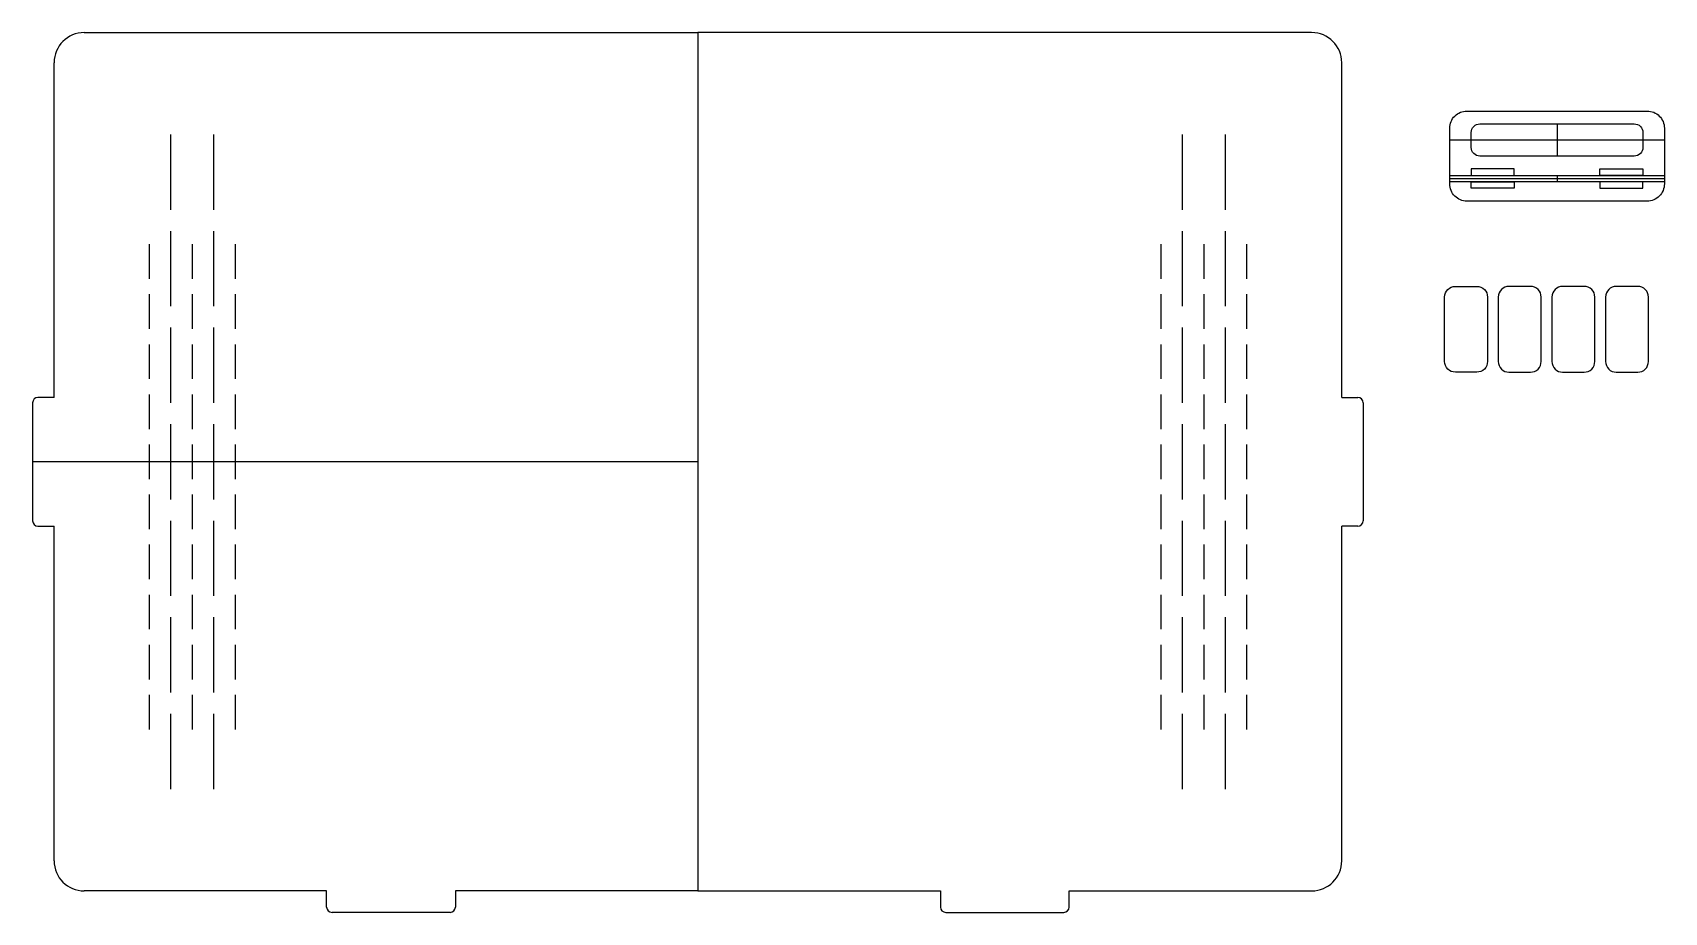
# Model space of a CAD drawing. Header units: millimetres. Extents: x -310 to 450, y -10 to 400.
import ezdxf

# ---------------------------------------------------------------- set-up
doc = ezdxf.new("R2010")
doc.units = ezdxf.units.MM
doc.layers.get('0').update_dxf_attribs({"linetype": 'CONTINUOUS'})

msp = doc.modelspace()

# ---------------------------------------------------------------- linework, layer by layer
for p, q in [((-286, 400), (0, 400)), ((286, 400), (0, 400)), ((0, 400), (0, 0)), ((-300, 230), (-300, 386)), ((300, 230), (300, 386)), ((400.35, 357.47), (400.35, 342.47)), ((-245.7, 352.52), (-245.7, 317.48)), ((-225.7, 352.52), (-225.7, 317.48)), ((225.7, 352.52), (225.7, 317.48)), ((245.7, 352.52), (245.7, 317.48)), ((350.35, 349.97), (450.35, 349.97)), ((350.35, 331.97), (450.35, 331.97)), ((400.35, 333.47), (400.35, 330.47)), ((-245.7, 307.52), (-245.7, 272.48)), ((-225.7, 307.52), (-225.7, 272.48)), ((225.7, 307.52), (225.7, 272.48)), ((245.7, 307.52), (245.7, 272.48)), ((-255.7, 301.39), (-255.7, 285.27)), ((-235.7, 301.39), (-235.7, 285.27)), ((-215.7, 301.39), (-215.7, 285.27)), ((215.7, 301.39), (215.7, 285.27)), ((235.7, 301.39), (235.7, 285.27)), ((255.7, 301.39), (255.7, 285.27)), ((-255.7, 278.06), (-255.7, 261.94)), ((-235.7, 278.06), (-235.7, 261.94)), ((-215.7, 278.06), (-215.7, 261.94)), ((215.7, 278.06), (215.7, 261.94)), ((235.7, 278.06), (235.7, 261.94)), ((255.7, 278.06), (255.7, 261.94)), ((-245.7, 262.52), (-245.7, 227.48)), ((-225.7, 262.52), (-225.7, 227.48)), ((225.7, 262.52), (225.7, 227.48)), ((245.7, 262.52), (245.7, 227.48)), ((-255.7, 254.72), (-255.7, 238.6)), ((-235.7, 254.72), (-235.7, 238.6)), ((-215.7, 254.72), (-215.7, 238.6)), ((215.7, 254.72), (215.7, 238.6)), ((235.7, 254.72), (235.7, 238.6)), ((255.7, 254.72), (255.7, 238.6)), ((-300, 230), (-307.5, 230)), ((-255.7, 231.39), (-255.7, 215.27)), ((-235.7, 231.39), (-235.7, 215.27)), ((-215.7, 231.39), (-215.7, 215.27)), ((215.7, 231.39), (215.7, 215.27)), ((235.7, 231.39), (235.7, 215.27)), ((255.7, 231.39), (255.7, 215.27)), ((300, 230), (307.5, 230)), ((-310, 227.5), (-310, 172.5)), ((310, 227.5), (310, 172.5)), ((-245.7, 217.52), (-245.7, 182.48)), ((-225.7, 217.52), (-225.7, 182.48)), ((225.7, 217.52), (225.7, 182.48)), ((245.7, 217.52), (245.7, 182.48)), ((-255.7, 208.06), (-255.7, 191.94)), ((-235.7, 208.06), (-235.7, 191.94)), ((-215.7, 208.06), (-215.7, 191.94)), ((215.7, 208.06), (215.7, 191.94)), ((235.7, 208.06), (235.7, 191.94)), ((255.7, 208.06), (255.7, 191.94)), ((0, 200), (-310, 200)), ((-255.7, 184.72), (-255.7, 168.6)), ((-235.7, 184.72), (-235.7, 168.6)), ((-215.7, 184.72), (-215.7, 168.6)), ((215.7, 184.72), (215.7, 168.6)), ((235.7, 184.72), (235.7, 168.6)), ((255.7, 184.72), (255.7, 168.6)), ((-307.5, 170), (-300, 170)), ((-300, 14), (-300, 170)), ((-245.7, 172.52), (-245.7, 137.48)), ((-225.7, 172.52), (-225.7, 137.48)), ((225.7, 172.52), (225.7, 137.48)), ((245.7, 172.52), (245.7, 137.48)), ((307.5, 170), (300, 170)), ((300, 14), (300, 170)), ((-255.7, 161.39), (-255.7, 145.27)), ((-235.7, 161.39), (-235.7, 145.27)), ((-215.7, 161.39), (-215.7, 145.27)), ((215.7, 161.39), (215.7, 145.27)), ((235.7, 161.39), (235.7, 145.27)), ((255.7, 161.39), (255.7, 145.27)), ((-255.7, 138.06), (-255.7, 121.94)), ((-235.7, 138.06), (-235.7, 121.94)), ((-215.7, 138.06), (-215.7, 121.94)), ((215.7, 138.06), (215.7, 121.94)), ((235.7, 138.06), (235.7, 121.94)), ((255.7, 138.06), (255.7, 121.94)), ((-245.7, 127.52), (-245.7, 92.48)), ((-225.7, 127.52), (-225.7, 92.48)), ((225.7, 127.52), (225.7, 92.48)), ((245.7, 127.52), (245.7, 92.48)), ((-255.7, 114.72), (-255.7, 98.6)), ((-235.7, 114.72), (-235.7, 98.6)), ((-215.7, 114.72), (-215.7, 98.6)), ((215.7, 114.72), (215.7, 98.6)), ((235.7, 114.72), (235.7, 98.6)), ((255.7, 114.72), (255.7, 98.6)), ((-255.7, 91.39), (-255.7, 75.27)), ((-235.7, 91.39), (-235.7, 75.27)), ((-215.7, 91.39), (-215.7, 75.27)), ((215.7, 91.39), (215.7, 75.27)), ((235.7, 91.39), (235.7, 75.27)), ((255.7, 91.39), (255.7, 75.27)), ((-245.7, 82.52), (-245.7, 47.48)), ((-225.7, 82.52), (-225.7, 47.48)), ((225.7, 82.52), (225.7, 47.48)), ((245.7, 82.52), (245.7, 47.48)), ((-173, 0), (-286, 0)), ((-173, -7.5), (-173, 0)), ((-113, 0), (-113, -7.5)), ((0, 0), (-113, 0)), ((0, 0), (113, 0)), ((113, 0), (113, -7.5)), ((173, -7.5), (173, 0)), ((173, 0), (286, 0)), ((-115.5, -10), (-170.5, -10)), ((115.5, -10), (170.5, -10))]:
    msp.add_line(p, q)
for points in [[(358.35, 363.47), (442.35, 363.47, -0.414214), (450.35, 355.47), (450.35, 329.47, -0.414214), (442.35, 321.47), (358.35, 321.47, -0.414214), (350.35, 329.47), (350.35, 355.47, -0.414214)], [(364.35, 357.47), (436.35, 357.47, -0.414214), (440.35, 353.47), (440.35, 346.47, -0.414214), (436.35, 342.47), (364.35, 342.47, -0.414214), (360.35, 346.47), (360.35, 353.47, -0.414214)], [(352.95, 281.75), (362.95, 281.75, -0.414214), (367.95, 276.75), (367.95, 246.75, -0.414214), (362.95, 241.75), (352.95, 241.75, -0.414214), (347.95, 246.75), (347.95, 276.75, -0.414214)], [(387.95, 241.75, 0.414214), (392.95, 246.75), (392.95, 276.75, 0.414214), (387.95, 281.75), (377.95, 281.75, 0.414214), (372.95, 276.75), (372.95, 246.75, 0.414214), (377.95, 241.75)], [(412.95, 241.75, 0.414214), (417.95, 246.75), (417.95, 276.75, 0.414214), (412.95, 281.75), (402.95, 281.75, 0.414214), (397.95, 276.75), (397.95, 246.75, 0.414214), (402.95, 241.75)], [(437.95, 241.75, 0.414214), (442.95, 246.75), (442.95, 276.75, 0.414214), (437.95, 281.75), (427.95, 281.75, 0.414214), (422.95, 276.75), (422.95, 246.75, 0.414214), (427.95, 241.75)]]:
    msp.add_lwpolyline(points, format="xyb", close=True)
for points in [[(360.35, 333.47), (380.35, 333.47), (380.35, 336.47), (360.35, 336.47)], [(440.35, 333.47), (420.35, 333.47), (420.35, 336.47), (440.35, 336.47)], [(350.35, 333.47), (450.35, 333.47), (450.35, 330.47), (350.35, 330.47)], [(360.35, 330.47), (380.35, 330.47), (380.35, 327.47), (360.35, 327.47)], [(440.35, 330.47), (420.35, 330.47), (420.35, 327.47), (440.35, 327.47)]]:
    msp.add_lwpolyline(points, close=True)
for centre, radius, start, end in [((-286, 386), 14, 90, 180), ((286, 386), 14, 0, 90), ((-307.5, 227.5), 2.5, 90, 180), ((307.5, 227.5), 2.5, 0, 90), ((-307.5, 172.5), 2.5, 180, 270), ((307.5, 172.5), 2.5, -90, 0), ((-286, 14), 14, 180, 270), ((286, 14), 14, -90, 0), ((-170.5, -7.5), 2.5, 180, 270), ((-115.5, -7.5), 2.5, -90, 0), ((115.5, -7.5), 2.5, 180, 270), ((170.5, -7.5), 2.5, -90, 0)]:
    msp.add_arc(centre, radius, start, end)

doc.saveas('drawing.dxf')
